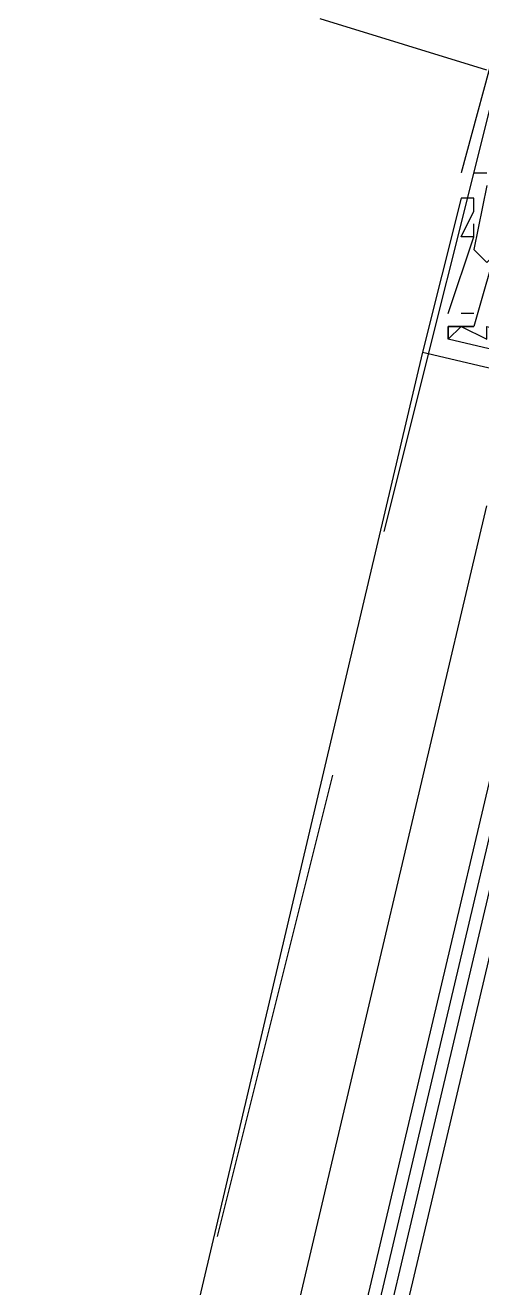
# Model space of a CAD drawing. Header units: feet. Extents: x -84 to 198, y -22 to 181.
# Drawn here: x 91.387 to 91.861, y 26.485 to 27.798 of the extents above; entities that cross this region are included whole.
import ezdxf

# ---------------------------------------------------------------- set-up
doc = ezdxf.new("R2010")
doc.units = ezdxf.units.FT
doc.layers.add('A-LINEA', color=7, linetype='CONTINUOUS')

msp = doc.modelspace()

# ---------------------------------------------------------------- linework, layer by layer
at = {"layer": 'A-LINEA'}
for p, q in [((91.8667, 27.7511), (91.6933, 27.8044)), ((91.76, 27.2711), (91.8933, 27.8044)), ((91.84, 27.6444), (91.84, 27.6444)), ((91.84, 27.6444), (91.84, 27.6444)), ((91.84, 27.6444), (91.84, 27.6444)), ((91.8533, 27.6444), (91.8667, 27.6444)), ((91.8533, 27.6444), (91.8533, 27.6444)), ((91.8533, 27.6444), (91.8667, 27.6444)), ((91.8533, 27.6444), (91.8533, 27.6444)), ((91.8533, 27.6444), (91.8667, 27.6444)), ((91.8533, 27.6444), (91.8533, 27.6444)), ((91.84, 27.6178), (91.84, 27.6178)), ((91.84, 27.6178), (91.84, 27.6178)), ((91.84, 27.6178), (91.84, 27.6178)), ((91.8533, 27.6178), (91.8533, 27.6178)), ((91.8533, 27.6178), (91.8533, 27.6178)), ((91.8533, 27.6178), (91.8533, 27.6178)), ((91.8533, 27.6044), (91.8533, 27.6044)), ((91.8533, 27.6044), (91.8533, 27.6044)), ((91.8533, 27.6044), (91.8533, 27.6044)), ((91.8533, 27.5911), (91.8533, 27.5911)), ((91.8533, 27.5911), (91.8533, 27.5911)), ((91.8533, 27.5911), (91.8533, 27.5911)), ((91.84, 27.5778), (91.84, 27.5778)), ((91.84, 27.5778), (91.84, 27.5778)), ((91.84, 27.5778), (91.84, 27.5778)), ((91.8533, 27.5778), (91.8533, 27.5778)), ((91.8533, 27.5778), (91.8533, 27.5778)), ((91.8533, 27.5778), (91.8533, 27.5778)), ((91.8533, 27.5778), (91.8533, 27.5778)), ((91.8533, 27.5778), (91.8533, 27.5778)), ((91.8533, 27.5778), (91.8533, 27.5778)), ((91.8533, 27.5644), (91.8533, 27.5644)), ((91.8533, 27.5644), (91.8533, 27.5644)), ((91.8533, 27.5644), (91.8533, 27.5644)), ((91.8267, 27.4978), (91.8267, 27.4978)), ((91.8267, 27.4978), (91.8267, 27.4978)), ((91.8267, 27.4978), (91.8267, 27.4978)), ((91.8533, 27.4978), (91.84, 27.4978)), ((91.84, 27.4978), (91.84, 27.4978)), ((91.8533, 27.4978), (91.84, 27.4978)), ((91.84, 27.4978), (91.84, 27.4978)), ((91.8533, 27.4978), (91.84, 27.4978)), ((91.84, 27.4978), (91.84, 27.4978)), ((91.8533, 27.4978), (91.8533, 27.4978)), ((91.8533, 27.4978), (91.8533, 27.4978)), ((91.8533, 27.4978), (91.8533, 27.4978)), ((91.8267, 27.4844), (91.8267, 27.4844)), ((91.8267, 27.4844), (91.8267, 27.4844)), ((91.8267, 27.4844), (91.8267, 27.4844)), ((91.8267, 27.4844), (91.8267, 27.4844)), ((91.8267, 27.4844), (91.8267, 27.4844)), ((91.8267, 27.4844), (91.8267, 27.4844)), ((91.84, 27.4844), (91.84, 27.4844)), ((91.84, 27.4844), (91.84, 27.4844)), ((91.84, 27.4844), (91.84, 27.4844)), ((91.8533, 27.4844), (91.8533, 27.4844)), ((91.8533, 27.4844), (91.8533, 27.4844)), ((91.8533, 27.4844), (91.8533, 27.4844)), ((91.8533, 27.4844), (91.8533, 27.4844)), ((91.8533, 27.4844), (91.8533, 27.4844)), ((91.8533, 27.4844), (91.8533, 27.4844)), ((91.8267, 27.4711), (91.8267, 27.4711)), ((91.8267, 27.4711), (91.8267, 27.4711)), ((91.8267, 27.4711), (91.8267, 27.4711)), ((91.8, 27.4578), (89.9867, 19.7778)), ((91.8, 27.4578), (91.8, 27.4578)), ((91.8, 27.4578), (91.8, 27.4578)), ((91.8, 27.4578), (91.8, 27.4578)), ((91.48, 25.6578), (91.8667, 27.2978)), ((91.5867, 26.5378), (91.7067, 27.0178))]:
    msp.add_line(p, q, dxfattribs=at)
for points in [[(92.5467, 27.6311), (92.56, 27.6311), (91.88, 27.7911), (91.84, 27.6444)], [(92.5467, 27.6311), (92.56, 27.6311), (91.88, 27.7911), (91.84, 27.6444)], [(92.5467, 27.6311), (92.56, 27.6311), (91.88, 27.7911), (91.84, 27.6444)], [(91.8667, 27.6311), (91.8533, 27.5644), (91.8667, 27.5511), (91.88, 27.5644)], [(91.8667, 27.6311), (91.8533, 27.5644), (91.8667, 27.5511), (91.88, 27.5644)], [(91.8667, 27.6311), (91.8533, 27.5644), (91.8667, 27.5511), (91.88, 27.5644)], [(91.8533, 27.5778), (91.84, 27.5778), (91.8533, 27.6044), (91.8533, 27.6178), (91.84, 27.6178), (91.8, 27.4578), (92.48, 27.2978), (92.48, 27.3111), (92.4667, 27.3111)], [(91.8533, 27.5778), (91.84, 27.5778), (91.8533, 27.6044), (91.8533, 27.6178), (91.84, 27.6178), (91.8, 27.4578), (92.48, 27.2978), (92.48, 27.3111), (92.4667, 27.3111)], [(91.8533, 27.5778), (91.84, 27.5778), (91.8533, 27.6044), (91.8533, 27.6178), (91.84, 27.6178), (91.8, 27.4578), (92.48, 27.2978), (92.48, 27.3111), (92.4667, 27.3111)], [(91.88, 27.5911), (91.88, 27.5778), (91.8533, 27.4844), (91.8267, 27.4844), (91.8267, 27.4711), (91.84, 27.4844), (91.8667, 27.4711), (91.8667, 27.4844), (92.2667, 27.3911), (92.2667, 27.3778), (92.28, 27.3778), (92.2667, 27.3778), (92.28, 27.3911), (92.3733, 27.3778)], [(91.8267, 27.4978), (91.8533, 27.5778), (91.8533, 27.5911)], [(91.88, 27.5911), (91.88, 27.5778), (91.8533, 27.4844), (91.8267, 27.4844), (91.8267, 27.4711), (91.84, 27.4844), (91.8667, 27.4711), (91.8667, 27.4844), (92.2667, 27.3911), (92.2667, 27.3778), (92.28, 27.3778), (92.2667, 27.3778), (92.28, 27.3911), (92.3733, 27.3778)], [(91.8267, 27.4978), (91.8533, 27.5778), (91.8533, 27.5911)], [(91.88, 27.5911), (91.88, 27.5778), (91.8533, 27.4844), (91.8267, 27.4844), (91.8267, 27.4711), (91.84, 27.4844), (91.8667, 27.4711), (91.8667, 27.4844), (92.2667, 27.3911), (92.2667, 27.3778), (92.28, 27.3778), (92.2667, 27.3778), (92.28, 27.3911), (92.3733, 27.3778)], [(91.8267, 27.4978), (91.8533, 27.5778), (91.8533, 27.5911)], [(91.8267, 27.4711), (91.8267, 27.4844), (91.8533, 27.4844)], [(91.8267, 27.4711), (91.8267, 27.4844), (91.8533, 27.4844)], [(91.8267, 27.4711), (91.8267, 27.4844), (91.8533, 27.4844)], [(92.3867, 27.4044), (92.3733, 27.3378), (92.28, 27.3644), (92.2933, 27.3911), (92.28, 27.3911), (92.28, 27.3778), (92.28, 27.3644), (91.8267, 27.4711)], [(92.3867, 27.4044), (92.3733, 27.3378), (92.28, 27.3644), (92.2933, 27.3911), (92.28, 27.3911), (92.28, 27.3778), (92.28, 27.3644), (91.8267, 27.4711)], [(92.3867, 27.4044), (92.3733, 27.3378), (92.28, 27.3644), (92.2933, 27.3911), (92.28, 27.3911), (92.28, 27.3778), (92.28, 27.3644), (91.8267, 27.4711)], [(91.5467, 25.6444), (91.9467, 27.3378), (91.96, 27.3378), (91.56, 25.6444)], [(91.5867, 25.6311), (91.9867, 27.3244), (91.9867, 27.3378), (91.9733, 27.3378), (91.5733, 25.6444)]]:
    msp.add_lwpolyline(points, dxfattribs=at)

doc.saveas('drawing.dxf')
